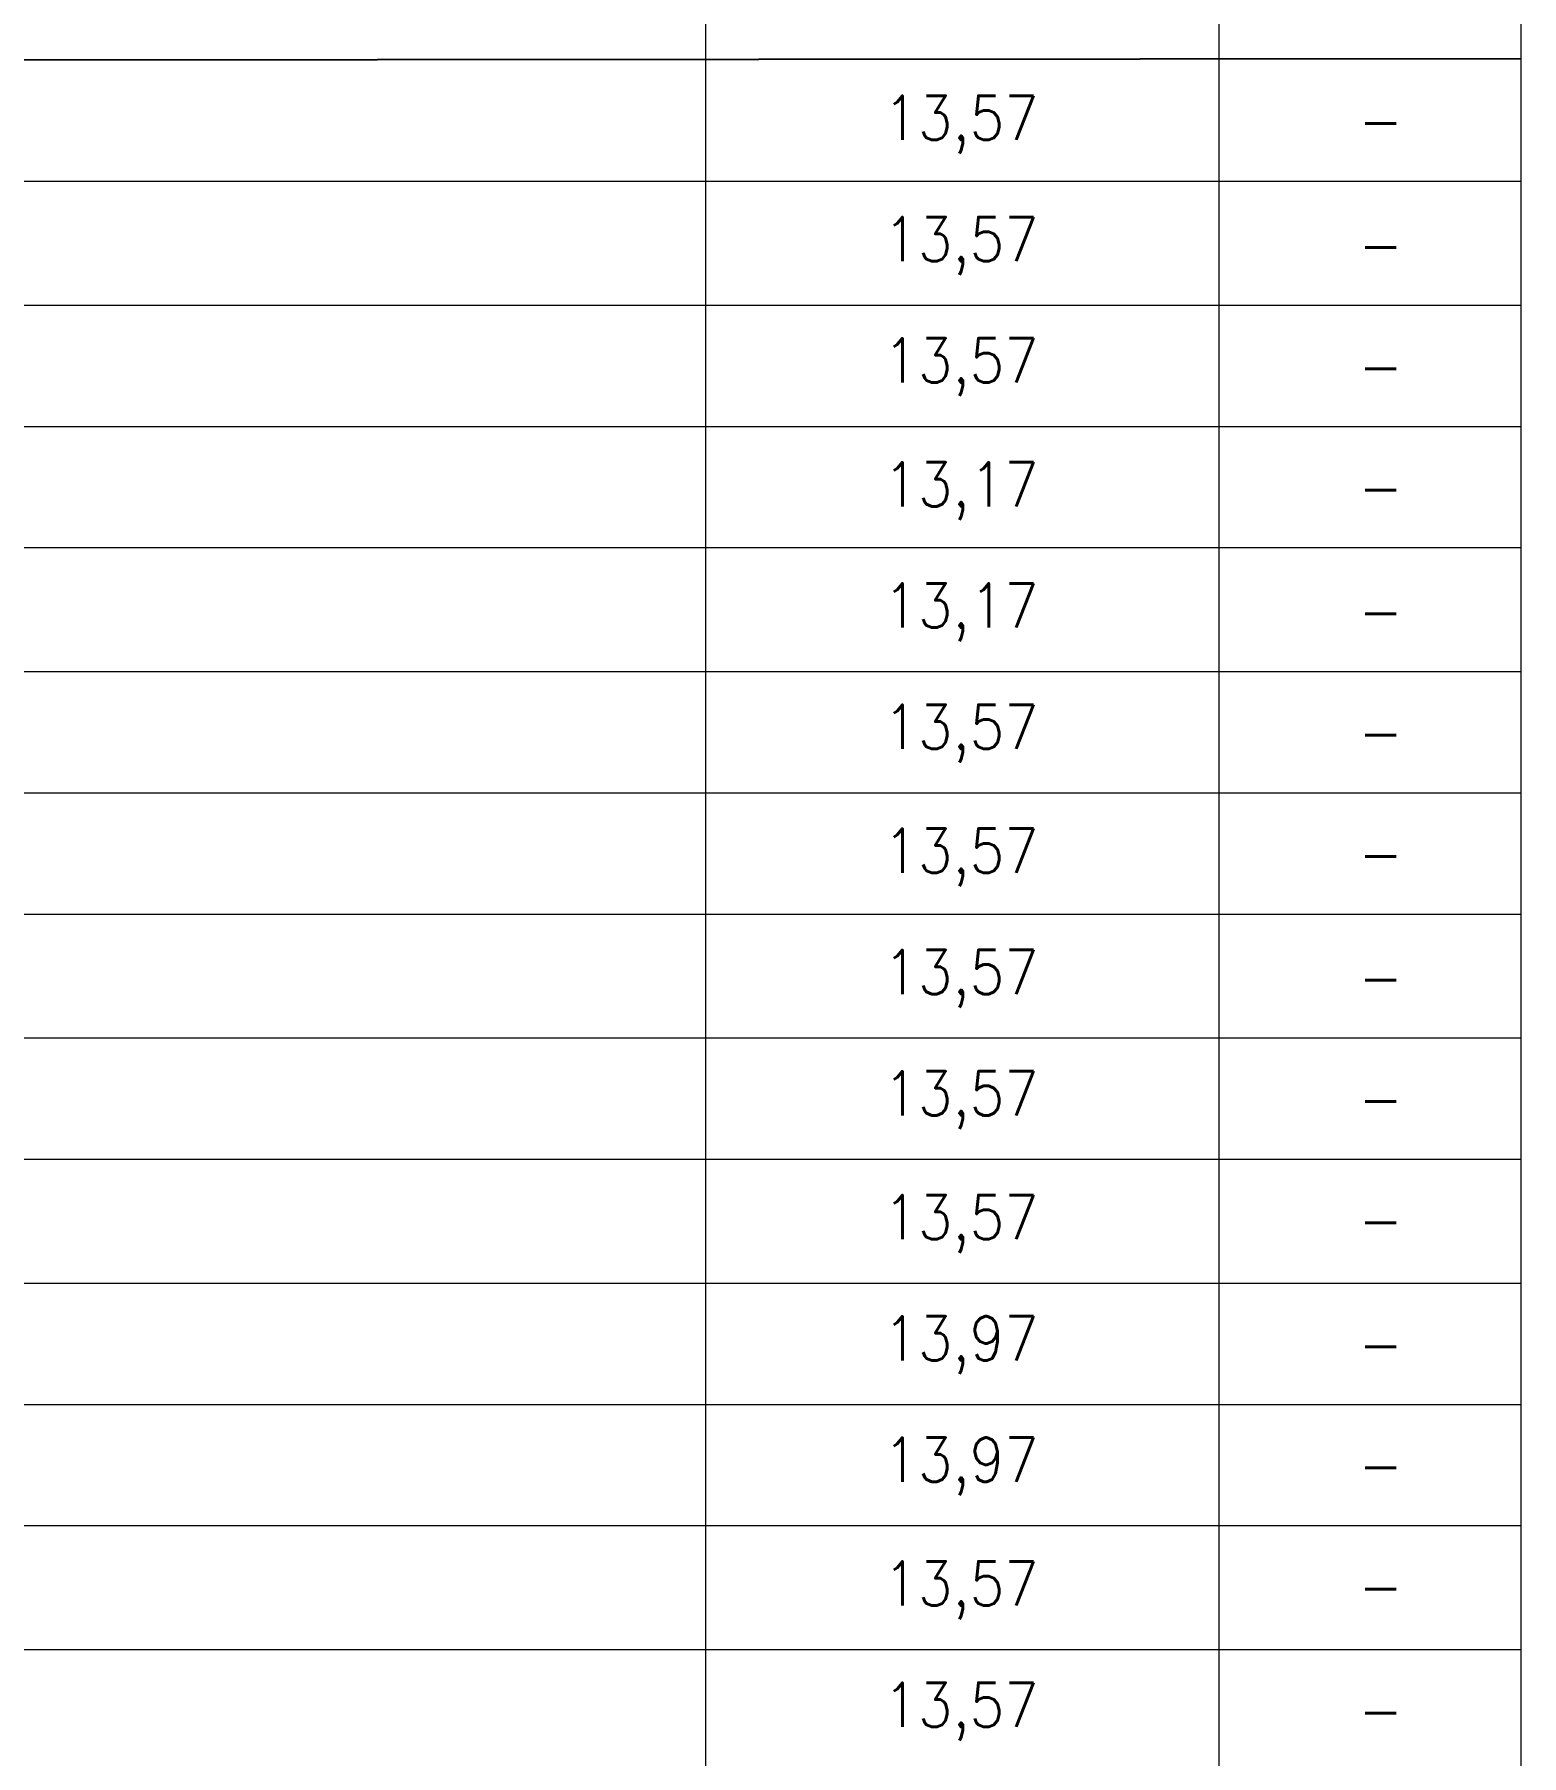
# Model space of a CAD drawing. Header units: millimetres. Extents: x 0 to 420, y 0 to 297.
# Drawn here: x 53.3 to 77.69, y 70.82 to 99.06 of the extents above; entities that cross this region are included whole.
import ezdxf

# ---------------------------------------------------------------- set-up
doc = ezdxf.new("R2010")
doc.units = ezdxf.units.MM
doc.styles.get("Standard").update_dxf_attribs({"font": 'STANDARD'})

msp = doc.modelspace()

# ---------------------------------------------------------------- linework, layer by layer
msp.add_line((28.905525, 98.618849), (77.691772, 98.662447))
at = {"color": 7, "lineweight": 0}
for points in [[(64.304335, 249.258666), (64.304335, 42.502666)], [(72.728668, 249.258666), (72.728668, 42.502666)], [(77.681668, 249.258666), (77.681668, 42.502666)], [(28.913668, 96.647), (77.681668, 96.647)], [(28.913668, 94.615), (77.681668, 94.615)], [(28.913668, 92.625333), (77.681668, 92.625333)], [(28.913668, 90.635666), (77.681668, 90.635666)], [(28.913668, 88.603666), (77.681668, 88.603666)], [(28.913668, 86.614), (77.681668, 86.614)], [(28.913668, 84.624333), (77.681668, 84.624333)], [(28.913668, 82.592333), (77.681668, 82.592333)], [(28.913668, 80.602666), (77.681668, 80.602666)], [(28.913668, 78.570666), (77.681668, 78.570666)], [(28.913668, 76.581), (77.681668, 76.581)], [(28.913668, 74.591333), (77.681668, 74.591333)], [(28.913668, 72.559333), (77.681668, 72.559333)]]:
    msp.add_lwpolyline(points, dxfattribs=at)

# ---------------------------------------------------------------- texts
at = {"color": 251, "char_height": 0.724708, "attachment_point": 1}
for s, insert, width in [('13,57', (67.225337, 98.049035), 2.13386244), ('-', (75.014672, 98.006712), 0.32209244), ('13,57', (67.225337, 96.059371), 2.13386244), ('-', (75.014672, 95.974708), 0.32209244), ('13,57', (67.225337, 94.069708), 2.13386244), ('-', (75.014672, 93.985045), 0.32209244), ('13,17', (67.225337, 92.037705), 1.97281622), ('-', (75.014672, 91.995382), 0.32209244), ('13,17', (67.225337, 90.048041), 1.97281622), ('-', (75.014672, 89.963378), 0.32209244), ('13,57', (67.225337, 88.058378), 2.13386244), ('-', (75.014672, 87.973715), 0.32209244), ('13,57', (67.225337, 86.026375), 2.13386244), ('-', (75.014672, 85.984035), 0.32209244), ('13,57', (67.225337, 84.036712), 2.13386244), ('-', (75.014672, 83.952048), 0.32209244), ('13,57', (67.225337, 82.047048), 2.13386244), ('-', (75.014672, 81.962368), 0.32209244), ('13,57', (67.225337, 80.015045), 2.13386244), ('-', (75.014672, 79.972705), 0.32209244), ('13,97', (67.225337, 78.025382), 2.13386244), ('-', (75.014672, 77.940701), 0.32209244), ('13,97', (67.225337, 76.035701), 2.13386244), ('-', (75.014672, 75.951038), 0.32209244), ('13,57', (67.225337, 74.003715), 2.13386244), ('-', (75.014672, 73.961375), 0.32209244), ('13,57', (67.225337, 72.014035), 2.13386244), ('-', (75.014672, 71.929371), 0.32209244)]:
    msp.add_mtext(s, dxfattribs=dict(at, insert=insert, width=width))

doc.saveas('drawing.dxf')
